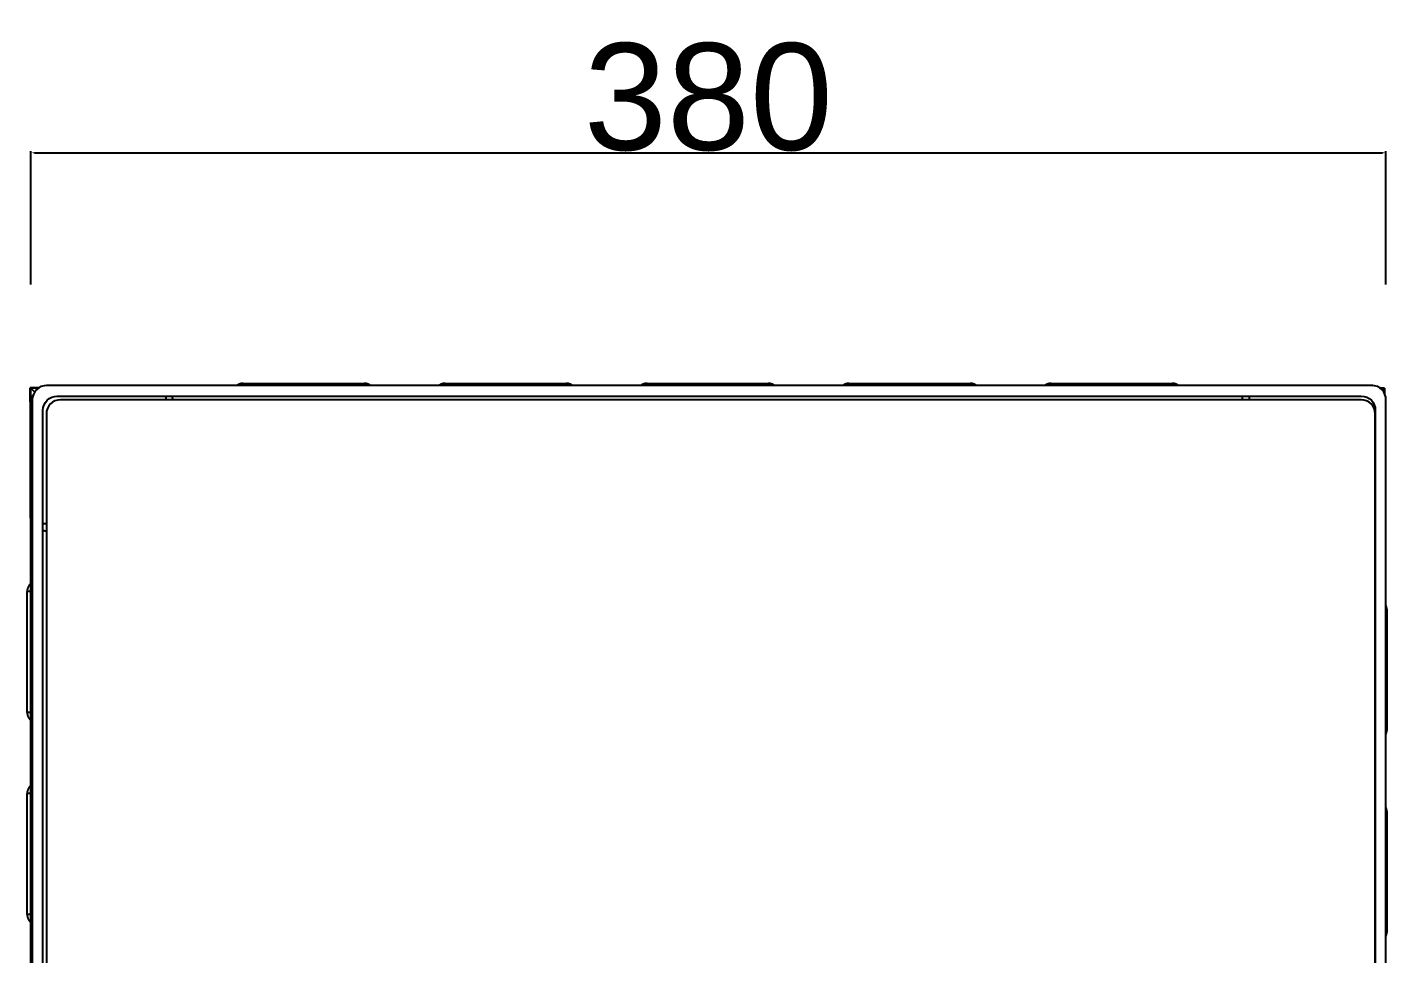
# Model space of a CAD drawing. Header units: millimetres. Extents: x -987 to 2591, y -102 to 2398.
# Drawn here: x 549.5 to 931.1, y 482.7 to 742.8 of the extents above; entities that cross this region are included whole.
import ezdxf

# ---------------------------------------------------------------- set-up
doc = ezdxf.new("R2010")
doc.units = ezdxf.units.MM
doc.header["$MEASUREMENT"] = 0
doc.layers.add('Domyślny', color=7, linetype='Continuous', true_color=0x000000)
doc.layers.add('Utwórz2D linie widoczne', color=7, linetype='Continuous', true_color=0x000000)
doc.styles.add('Arial', font='arial.ttf')
doc.dimstyles.new('Domyślny', dxfattribs={"dimtxt": 30, "dimasz": 1, "dimexe": 0.5, "dimexo": 0.5, "dimgap": 0.25, "dimtad": 1, "dimtoh": 1, "dimdec": 0, "dimzin": 1, "dimdsep": 46, "dimtxsty": 'Arial', "dimcen": 0.5, "dimazin": 0, "dimtfac": 1, "dimtdec": 4, "dimtix": 1, "dimtmove": 1, "dimatfit": 3, "dimfxl": 0, "dimtolj": 1, "dimtzin": 1, "dimarcsym": 0})

# ---------------------------------------------------------------- blocks, each defined once
blk = doc.blocks.new('*D4')
at = {"layer": 'Defpoints', "color": 0}
for p in [(930.89, 707.57), (550.49, 670.11), (930.89, 670.11)]:
    blk.add_point(p, dxfattribs=at)
at = {"layer": 'Domyślny', "color": 0, "lineweight": -2}
for p, q in [((550.49, 670.61), (550.49, 708.07)), ((551.49, 707.57), (929.89, 707.57)), ((930.89, 670.61), (930.89, 708.07))]:
    blk.add_line(p, q, dxfattribs=at)
at = {"layer": 'Domyślny', "color": 0}
for points in [[(551.49, 707.74), (551.49, 707.4), (550.49, 707.57)], [(929.89, 707.4), (929.89, 707.74), (930.89, 707.57)]]:
    blk.add_solid(points, dxfattribs=at)
at = {"layer": 'Domyślny', "color": 0, "insert": (740.69, 723.14), "char_height": 30, "attachment_point": 5, "style": 'Arial'}
blk.add_mtext('\\A1;380', dxfattribs=at)

msp = doc.modelspace()

# ---------------------------------------------------------------- linework, layer by layer
at = {"layer": 'Utwórz2D linie widoczne'}
for p, q in [((550.3, 637.69), (550.3, 641.6)), ((552.74, 641.6), (550.3, 641.6)), ((550.48, 261.5), (550.48, 641.5)), ((551.56, 640.42), (550.48, 641.5)), ((552.6, 641.5), (550.48, 641.5)), ((552.69, 641.57), (552.09, 641.07)), ((553.39, 641.94), (552.69, 641.57)), ((554.19, 642.16), (553.39, 641.94)), ((554.89, 642.24), (554.19, 642.16)), ((926.89, 642.24), (554.89, 642.24)), ((608.38, 642.3), (608.3, 642.24)), ((608.46, 642.36), (608.38, 642.3)), ((608.55, 642.41), (608.46, 642.36)), ((608.64, 642.46), (608.55, 642.41)), ((608.73, 642.51), (608.64, 642.46)), ((608.82, 642.55), (608.73, 642.51)), ((608.91, 642.59), (608.82, 642.55)), ((609, 642.63), (608.91, 642.59)), ((609.09, 642.66), (609, 642.63)), ((609.19, 642.69), (609.09, 642.66)), ((609.29, 642.72), (609.19, 642.69)), ((609.38, 642.75), (609.29, 642.72)), ((609.48, 642.77), (609.38, 642.75)), ((609.58, 642.79), (609.48, 642.77)), ((609.68, 642.8), (609.58, 642.79)), ((609.78, 642.81), (609.68, 642.8)), ((609.88, 642.82), (609.78, 642.81)), ((609.98, 642.83), (609.88, 642.82)), ((610.08, 642.83), (609.98, 642.83)), ((610.08, 642.83), (644.08, 642.83)), ((610.08, 642.24), (610.08, 642.83)), ((644.08, 642.24), (644.08, 642.83)), ((644.18, 642.83), (644.08, 642.83)), ((644.28, 642.82), (644.18, 642.83)), ((644.38, 642.81), (644.28, 642.82)), ((644.48, 642.8), (644.38, 642.81)), ((644.58, 642.79), (644.48, 642.8)), ((644.68, 642.77), (644.58, 642.79)), ((644.78, 642.75), (644.68, 642.77)), ((644.87, 642.72), (644.78, 642.75)), ((644.97, 642.69), (644.87, 642.72)), ((645.07, 642.66), (644.97, 642.69)), ((645.16, 642.63), (645.07, 642.66)), ((645.25, 642.59), (645.16, 642.63)), ((645.34, 642.55), (645.25, 642.59)), ((645.44, 642.51), (645.34, 642.55)), ((645.52, 642.46), (645.44, 642.51)), ((645.61, 642.41), (645.52, 642.46)), ((645.7, 642.36), (645.61, 642.41)), ((645.78, 642.3), (645.7, 642.36)), ((645.86, 642.24), (645.78, 642.3)), ((665.08, 642.3), (665, 642.24)), ((665.16, 642.36), (665.08, 642.3)), ((665.25, 642.41), (665.16, 642.36)), ((665.34, 642.46), (665.25, 642.41)), ((665.43, 642.51), (665.34, 642.46)), ((665.52, 642.55), (665.43, 642.51)), ((665.61, 642.59), (665.52, 642.55)), ((665.7, 642.63), (665.61, 642.59)), ((665.79, 642.66), (665.7, 642.63)), ((665.89, 642.69), (665.79, 642.66)), ((665.99, 642.72), (665.89, 642.69)), ((666.08, 642.75), (665.99, 642.72)), ((666.18, 642.77), (666.08, 642.75)), ((666.28, 642.79), (666.18, 642.77)), ((666.38, 642.8), (666.28, 642.79)), ((666.48, 642.81), (666.38, 642.8)), ((666.58, 642.82), (666.48, 642.81)), ((666.68, 642.83), (666.58, 642.82)), ((666.78, 642.83), (666.68, 642.83)), ((666.78, 642.83), (700.78, 642.83)), ((666.78, 642.24), (666.78, 642.83)), ((700.78, 642.24), (700.78, 642.83)), ((700.88, 642.83), (700.78, 642.83)), ((700.98, 642.82), (700.88, 642.83)), ((701.08, 642.81), (700.98, 642.82)), ((701.18, 642.8), (701.08, 642.81)), ((701.28, 642.79), (701.18, 642.8)), ((701.38, 642.77), (701.28, 642.79)), ((701.48, 642.75), (701.38, 642.77)), ((701.57, 642.72), (701.48, 642.75)), ((701.67, 642.69), (701.57, 642.72)), ((701.77, 642.66), (701.67, 642.69)), ((701.86, 642.63), (701.77, 642.66)), ((701.95, 642.59), (701.86, 642.63)), ((702.04, 642.55), (701.95, 642.59)), ((702.14, 642.51), (702.04, 642.55)), ((702.22, 642.46), (702.14, 642.51)), ((702.31, 642.41), (702.22, 642.46)), ((702.4, 642.36), (702.31, 642.41)), ((702.48, 642.3), (702.4, 642.36)), ((702.56, 642.24), (702.48, 642.3)), ((721.78, 642.3), (721.7, 642.24)), ((721.86, 642.36), (721.78, 642.3)), ((721.95, 642.41), (721.86, 642.36)), ((722.04, 642.46), (721.95, 642.41)), ((722.13, 642.51), (722.04, 642.46)), ((722.22, 642.55), (722.13, 642.51)), ((722.31, 642.59), (722.22, 642.55)), ((722.4, 642.63), (722.31, 642.59)), ((722.49, 642.66), (722.4, 642.63)), ((722.59, 642.69), (722.49, 642.66)), ((722.69, 642.72), (722.59, 642.69)), ((722.78, 642.75), (722.69, 642.72)), ((722.88, 642.77), (722.78, 642.75)), ((722.98, 642.79), (722.88, 642.77)), ((723.08, 642.8), (722.98, 642.79)), ((723.18, 642.81), (723.08, 642.8)), ((723.28, 642.82), (723.18, 642.81)), ((723.38, 642.83), (723.28, 642.82)), ((723.48, 642.83), (723.38, 642.83)), ((723.48, 642.83), (757.48, 642.83)), ((723.48, 642.24), (723.48, 642.83)), ((757.48, 642.24), (757.48, 642.83)), ((757.58, 642.83), (757.48, 642.83)), ((757.68, 642.82), (757.58, 642.83)), ((757.78, 642.81), (757.68, 642.82)), ((757.88, 642.8), (757.78, 642.81)), ((757.98, 642.79), (757.88, 642.8)), ((758.08, 642.77), (757.98, 642.79)), ((758.18, 642.75), (758.08, 642.77)), ((758.27, 642.72), (758.18, 642.75)), ((758.37, 642.69), (758.27, 642.72)), ((758.47, 642.66), (758.37, 642.69)), ((758.56, 642.63), (758.47, 642.66)), ((758.65, 642.59), (758.56, 642.63)), ((758.74, 642.55), (758.65, 642.59)), ((758.84, 642.51), (758.74, 642.55)), ((758.92, 642.46), (758.84, 642.51)), ((759.01, 642.41), (758.92, 642.46)), ((759.1, 642.36), (759.01, 642.41)), ((759.18, 642.3), (759.1, 642.36)), ((759.26, 642.24), (759.18, 642.3)), ((778.48, 642.3), (778.4, 642.24)), ((778.56, 642.36), (778.48, 642.3)), ((778.65, 642.41), (778.56, 642.36)), ((778.74, 642.46), (778.65, 642.41)), ((778.83, 642.51), (778.74, 642.46)), ((778.92, 642.55), (778.83, 642.51)), ((779.01, 642.59), (778.92, 642.55)), ((779.1, 642.63), (779.01, 642.59)), ((779.19, 642.66), (779.1, 642.63)), ((779.29, 642.69), (779.19, 642.66)), ((779.39, 642.72), (779.29, 642.69)), ((779.48, 642.75), (779.39, 642.72)), ((779.58, 642.77), (779.48, 642.75)), ((779.68, 642.79), (779.58, 642.77)), ((779.78, 642.8), (779.68, 642.79)), ((779.88, 642.81), (779.78, 642.8)), ((779.98, 642.82), (779.88, 642.81)), ((780.08, 642.83), (779.98, 642.82)), ((780.18, 642.83), (780.08, 642.83)), ((780.18, 642.83), (814.18, 642.83)), ((780.18, 642.24), (780.18, 642.83)), ((814.18, 642.24), (814.18, 642.83)), ((814.28, 642.83), (814.18, 642.83)), ((814.38, 642.82), (814.28, 642.83)), ((814.48, 642.81), (814.38, 642.82)), ((814.58, 642.8), (814.48, 642.81)), ((814.68, 642.79), (814.58, 642.8)), ((814.78, 642.77), (814.68, 642.79)), ((814.88, 642.75), (814.78, 642.77)), ((814.97, 642.72), (814.88, 642.75)), ((815.07, 642.69), (814.97, 642.72)), ((815.17, 642.66), (815.07, 642.69)), ((815.26, 642.63), (815.17, 642.66)), ((815.35, 642.59), (815.26, 642.63)), ((815.44, 642.55), (815.35, 642.59)), ((815.54, 642.51), (815.44, 642.55)), ((815.62, 642.46), (815.54, 642.51)), ((815.71, 642.41), (815.62, 642.46)), ((815.8, 642.36), (815.71, 642.41)), ((815.88, 642.3), (815.8, 642.36)), ((815.96, 642.24), (815.88, 642.3)), ((835.18, 642.3), (835.1, 642.24)), ((835.26, 642.36), (835.18, 642.3)), ((835.35, 642.41), (835.26, 642.36)), ((835.44, 642.46), (835.35, 642.41)), ((835.53, 642.51), (835.44, 642.46)), ((835.62, 642.55), (835.53, 642.51)), ((835.71, 642.59), (835.62, 642.55)), ((835.8, 642.63), (835.71, 642.59)), ((835.89, 642.66), (835.8, 642.63)), ((835.99, 642.69), (835.89, 642.66)), ((836.09, 642.72), (835.99, 642.69)), ((836.18, 642.75), (836.09, 642.72)), ((836.28, 642.77), (836.18, 642.75)), ((836.38, 642.79), (836.28, 642.77)), ((836.48, 642.8), (836.38, 642.79)), ((836.58, 642.81), (836.48, 642.8)), ((836.68, 642.82), (836.58, 642.81)), ((836.78, 642.83), (836.68, 642.82)), ((836.88, 642.83), (836.78, 642.83)), ((836.88, 642.83), (870.88, 642.83)), ((836.88, 642.24), (836.88, 642.83)), ((870.88, 642.24), (870.88, 642.83)), ((870.98, 642.83), (870.88, 642.83)), ((871.08, 642.82), (870.98, 642.83)), ((871.18, 642.81), (871.08, 642.82)), ((871.28, 642.8), (871.18, 642.81)), ((871.38, 642.79), (871.28, 642.8)), ((871.48, 642.77), (871.38, 642.79)), ((871.58, 642.75), (871.48, 642.77)), ((871.67, 642.72), (871.58, 642.75)), ((871.77, 642.69), (871.67, 642.72)), ((871.87, 642.66), (871.77, 642.69)), ((871.96, 642.63), (871.87, 642.66)), ((872.05, 642.59), (871.96, 642.63)), ((872.14, 642.55), (872.05, 642.59)), ((872.24, 642.51), (872.14, 642.55)), ((872.32, 642.46), (872.24, 642.51)), ((872.41, 642.41), (872.32, 642.46)), ((872.5, 642.36), (872.41, 642.41)), ((872.58, 642.3), (872.5, 642.36)), ((872.66, 642.24), (872.58, 642.3)), ((894.03, 642.26), (893.92, 642.24)), ((894.15, 642.27), (894.03, 642.26)), ((894.26, 642.28), (894.15, 642.27)), ((894.37, 642.28), (894.26, 642.28)), ((894.49, 642.28), (894.37, 642.28)), ((926.49, 642.28), (894.49, 642.28)), ((926.62, 642.28), (926.49, 642.28)), ((926.75, 642.27), (926.62, 642.28)), ((926.88, 642.26), (926.75, 642.27)), ((927.02, 642.25), (926.88, 642.26)), ((927.69, 642.16), (926.89, 642.24)), ((927.15, 642.23), (927.02, 642.25)), ((927.28, 642.2), (927.15, 642.23)), ((928.49, 641.94), (927.69, 642.16)), ((929.19, 641.57), (928.49, 641.94)), ((929.79, 641.07), (929.19, 641.57)), ((930.49, 641.5), (929.27, 641.5)), ((929.27, 641.5), (930.29, 641.5)), ((929.91, 640.92), (930.49, 641.5)), ((930.29, 641.5), (930.29, 641.5)), ((930.49, 641.5), (930.49, 640.01)), ((550.31, 637.87), (550.3, 637.74)), ((550.3, 637.74), (550.3, 637.6)), ((550.3, 637.6), (550.3, 605.6)), ((550.32, 638.01), (550.31, 637.87)), ((550.34, 638.14), (550.32, 638.01)), ((550.36, 638.28), (550.34, 638.14)), ((550.38, 638.41), (550.36, 638.28)), ((550.41, 638.54), (550.38, 638.41)), ((550.45, 638.67), (550.41, 638.54)), ((550.48, 638.8), (550.45, 638.67)), ((550.5, 637.77), (550.49, 637.63)), ((550.49, 637.63), (550.49, 637.5)), ((550.49, 637.5), (550.49, 605.5)), ((550.51, 637.9), (550.5, 637.77)), ((550.52, 638.03), (550.51, 637.9)), ((550.54, 638.16), (550.52, 638.03)), ((550.57, 638.29), (550.54, 638.16)), ((550.59, 638.42), (550.57, 638.29)), ((550.63, 638.55), (550.59, 638.42)), ((550.66, 638.68), (550.63, 638.55)), ((550.71, 638.81), (550.66, 638.68)), ((550.75, 638.93), (550.71, 638.81)), ((550.8, 639.06), (550.75, 638.93)), ((550.79, 639.03), (550.78, 639)), ((550.8, 639.06), (550.79, 639.03)), ((550.86, 639.18), (550.8, 639.06)), ((550.91, 639.3), (550.86, 639.18)), ((550.99, 639.02), (550.89, 638.24)), ((550.89, 638.24), (550.89, 266.24)), ((550.97, 639.42), (550.91, 639.3)), ((551.04, 639.53), (550.97, 639.42)), ((551.19, 639.77), (550.99, 639.02)), ((551.11, 639.65), (551.04, 639.53)), ((551.18, 639.76), (551.11, 639.65)), ((551.59, 640.46), (551.19, 639.77)), ((552.09, 641.07), (551.59, 640.46)), ((554.18, 636.81), (554.58, 637.49)), ((554.58, 637.49), (555.07, 638.09)), ((555.07, 638.09), (555.66, 638.58)), ((555.66, 638.58), (556.35, 638.95)), ((556.57, 637.58), (555.98, 637.09)), ((556.35, 638.95), (557.14, 639.16)), ((557.25, 637.94), (556.57, 637.58)), ((557.14, 639.16), (557.82, 639.24)), ((558.04, 638.17), (557.25, 637.94)), ((557.82, 639.24), (923.95, 639.24)), ((558.82, 638.24), (558.04, 638.17)), ((923.97, 638.24), (558.82, 638.24)), ((588.18, 639.22), (588.16, 639.24)), ((588.21, 639.19), (588.18, 639.22)), ((588.23, 639.17), (588.21, 639.19)), ((588.25, 639.14), (588.23, 639.17)), ((588.28, 639.11), (588.25, 639.14)), ((588.3, 639.09), (588.28, 639.11)), ((588.32, 639.06), (588.3, 639.09)), ((588.34, 639.03), (588.32, 639.06)), ((588.35, 639), (588.34, 639.03)), ((588.37, 638.97), (588.35, 639)), ((588.39, 638.94), (588.37, 638.97)), ((588.4, 638.91), (588.39, 638.94)), ((588.41, 638.87), (588.4, 638.91)), ((588.43, 638.84), (588.41, 638.87)), ((588.44, 638.81), (588.43, 638.84)), ((588.45, 638.78), (588.44, 638.81)), ((588.46, 638.74), (588.45, 638.78)), ((588.46, 638.71), (588.46, 638.74)), ((588.47, 638.67), (588.46, 638.71)), ((588.48, 638.64), (588.47, 638.67)), ((588.48, 638.61), (588.48, 638.64)), ((588.48, 638.57), (588.48, 638.61)), ((588.49, 638.54), (588.48, 638.57)), ((588.49, 638.5), (588.49, 638.54)), ((588.49, 638.24), (588.49, 638.5)), ((590.14, 639.12), (590.09, 639.24)), ((590.19, 639), (590.14, 639.12)), ((590.24, 638.88), (590.19, 639)), ((590.29, 638.75), (590.24, 638.88)), ((590.32, 638.63), (590.29, 638.75)), ((590.36, 638.5), (590.32, 638.63)), ((590.39, 638.37), (590.36, 638.5)), ((590.42, 638.24), (590.39, 638.37)), ((890.5, 638.56), (890.49, 638.42)), ((890.49, 638.42), (890.49, 638.28)), ((890.49, 638.28), (890.49, 638.24)), ((890.51, 638.7), (890.5, 638.56)), ((890.52, 638.83), (890.51, 638.7)), ((890.55, 638.97), (890.52, 638.83)), ((890.57, 639.11), (890.55, 638.97)), ((890.6, 639.24), (890.57, 639.11)), ((892.49, 639.24), (892.49, 638.24)), ((923.95, 639.24), (924.74, 639.16)), ((924.66, 638.17), (923.97, 638.24)), ((925.44, 637.94), (924.66, 638.17)), ((924.74, 639.16), (925.52, 638.95)), ((926.13, 637.58), (925.44, 637.94)), ((925.52, 638.95), (926.21, 638.58)), ((926.72, 637.09), (926.13, 637.58)), ((926.21, 638.58), (926.8, 638.09)), ((926.8, 638.09), (927.3, 637.49)), ((927.3, 637.49), (927.59, 636.81)), ((930.29, 640.46), (929.79, 641.07)), ((930.59, 639.77), (930.29, 640.46)), ((930.89, 639.02), (930.59, 639.77)), ((930.89, 265.46), (930.89, 639.02)), ((553.89, 635.31), (553.98, 636.07)), ((553.89, 269.18), (553.89, 635.31)), ((553.98, 636.07), (554.18, 636.81)), ((555.19, 635.82), (554.9, 635.08)), ((554.9, 635.08), (554.9, 347.24)), ((555.49, 636.5), (555.19, 635.82)), ((555.98, 637.09), (555.49, 636.5)), ((927.21, 636.5), (926.72, 637.09)), ((927.6, 635.82), (927.21, 636.5)), ((927.59, 636.81), (927.89, 636.07)), ((927.8, 635.08), (927.6, 635.82)), ((927.9, 634.32), (927.8, 635.08)), ((927.89, 636.07), (927.89, 268.41)), ((927.9, 347.24), (927.9, 634.32)), ((550.3, 605.6), (550.3, 605.47)), ((550.3, 605.47), (550.31, 605.33)), ((550.31, 605.33), (550.32, 605.2)), ((550.32, 605.2), (550.34, 605.06)), ((550.34, 605.06), (550.36, 604.93)), ((550.36, 604.93), (550.38, 604.8)), ((550.38, 604.8), (550.41, 604.66)), ((550.41, 604.66), (550.45, 604.53)), ((550.45, 604.53), (550.48, 604.4)), ((550.49, 605.5), (550.49, 605.36)), ((550.49, 605.41), (550.49, 265.5)), ((550.49, 605.36), (550.5, 605.22)), ((550.5, 605.22), (550.51, 605.09)), ((550.51, 605.09), (550.53, 604.95)), ((550.53, 604.95), (550.55, 604.81)), ((550.55, 604.81), (550.57, 604.67)), ((550.57, 604.67), (550.6, 604.54)), ((550.6, 604.54), (550.64, 604.4)), ((550.64, 604.4), (550.68, 604.27)), ((550.68, 604.27), (550.73, 604.14)), ((550.73, 604.14), (550.77, 604.01)), ((550.77, 604.01), (550.83, 603.88)), ((550.83, 603.88), (550.89, 603.76)), ((553.89, 603.5), (554.9, 603.5)), ((553.89, 601.55), (554.01, 601.53)), ((554.01, 601.53), (554.13, 601.52)), ((554.13, 601.52), (554.25, 601.51)), ((554.25, 601.51), (554.37, 601.5)), ((554.37, 601.5), (554.49, 601.5)), ((554.49, 601.5), (554.9, 601.5)), ((549.47, 584.67), (549.46, 584.57)), ((549.46, 584.57), (549.46, 584.47)), ((549.46, 550.47), (549.46, 584.47)), ((550.48, 584.47), (549.46, 584.47)), ((549.48, 584.78), (549.47, 584.67)), ((549.49, 584.88), (549.48, 584.78)), ((549.5, 584.98), (549.49, 584.88)), ((549.52, 585.08), (549.5, 584.98)), ((549.55, 585.18), (549.52, 585.08)), ((549.57, 585.28), (549.55, 585.18)), ((549.6, 585.37), (549.57, 585.28)), ((549.63, 585.47), (549.6, 585.37)), ((549.67, 585.57), (549.63, 585.47)), ((549.71, 585.66), (549.67, 585.57)), ((549.75, 585.75), (549.71, 585.66)), ((549.8, 585.85), (549.75, 585.75)), ((549.84, 585.94), (549.8, 585.85)), ((549.9, 586.02), (549.84, 585.94)), ((549.95, 586.11), (549.9, 586.02)), ((550.01, 586.2), (549.95, 586.11)), ((550.07, 586.28), (550.01, 586.2)), ((550.13, 586.36), (550.07, 586.28)), ((550.2, 586.44), (550.13, 586.36)), ((550.26, 586.51), (550.2, 586.44)), ((550.34, 586.59), (550.26, 586.51)), ((550.41, 586.66), (550.34, 586.59)), ((550.48, 586.73), (550.41, 586.66)), ((930.92, 580.51), (930.89, 580.61)), ((930.96, 580.42), (930.92, 580.51)), ((930.99, 580.32), (930.96, 580.42)), ((931.02, 580.23), (930.99, 580.32)), ((931.04, 580.13), (931.02, 580.23)), ((931.07, 580.03), (931.04, 580.13)), ((930.89, 579.43), (931.13, 579.43)), ((931.08, 579.93), (931.07, 580.03)), ((931.1, 579.83), (931.08, 579.93)), ((931.11, 579.73), (931.1, 579.83)), ((931.12, 579.63), (931.11, 579.73)), ((931.12, 579.53), (931.12, 579.63)), ((931.13, 579.43), (931.12, 579.53)), ((931.13, 579.43), (931.13, 545.43)), ((549.46, 550.47), (549.46, 550.37)), ((550.48, 550.47), (549.46, 550.47)), ((549.46, 550.37), (549.47, 550.27)), ((549.47, 550.27), (549.48, 550.16)), ((549.48, 550.16), (549.49, 550.06)), ((549.49, 550.06), (549.5, 549.96)), ((549.5, 549.96), (549.52, 549.86)), ((549.52, 549.86), (549.55, 549.76)), ((549.55, 549.76), (549.57, 549.66)), ((549.57, 549.66), (549.6, 549.56)), ((549.6, 549.56), (549.63, 549.47)), ((549.63, 549.47), (549.67, 549.37)), ((549.67, 549.37), (549.71, 549.28)), ((549.71, 549.28), (549.75, 549.18)), ((549.75, 549.18), (549.8, 549.09)), ((549.8, 549.09), (549.84, 549)), ((549.84, 549), (549.9, 548.91)), ((549.9, 548.91), (549.95, 548.83)), ((549.95, 548.83), (550.01, 548.74)), ((550.01, 548.74), (550.07, 548.66)), ((550.07, 548.66), (550.13, 548.58)), ((550.13, 548.58), (550.2, 548.5)), ((550.2, 548.5), (550.26, 548.43)), ((550.26, 548.43), (550.34, 548.35)), ((550.34, 548.35), (550.41, 548.28)), ((550.41, 548.28), (550.48, 548.21)), ((930.89, 545.43), (931.13, 545.43)), ((930.89, 544.26), (930.92, 544.35)), ((930.92, 544.35), (930.96, 544.45)), ((930.96, 544.45), (930.99, 544.54)), ((930.99, 544.54), (931.02, 544.64)), ((931.02, 544.64), (931.04, 544.74)), ((931.04, 544.74), (931.07, 544.83)), ((931.07, 544.83), (931.08, 544.93)), ((931.08, 544.93), (931.1, 545.03)), ((931.1, 545.03), (931.11, 545.13)), ((931.11, 545.13), (931.12, 545.23)), ((931.12, 545.33), (931.13, 545.43)), ((931.12, 545.23), (931.12, 545.33)), ((549.47, 527.97), (549.46, 527.87)), ((549.46, 527.87), (549.46, 527.77)), ((549.46, 493.77), (549.46, 527.77)), ((550.48, 527.77), (549.46, 527.77)), ((549.48, 528.08), (549.47, 527.97)), ((549.49, 528.18), (549.48, 528.08)), ((549.5, 528.28), (549.49, 528.18)), ((549.52, 528.38), (549.5, 528.28)), ((549.55, 528.48), (549.52, 528.38)), ((549.57, 528.58), (549.55, 528.48)), ((549.6, 528.67), (549.57, 528.58)), ((549.63, 528.77), (549.6, 528.67)), ((549.67, 528.87), (549.63, 528.77)), ((549.71, 528.96), (549.67, 528.87)), ((549.75, 529.05), (549.71, 528.96)), ((549.8, 529.15), (549.75, 529.05)), ((549.84, 529.24), (549.8, 529.15)), ((549.9, 529.32), (549.84, 529.24)), ((549.95, 529.41), (549.9, 529.32)), ((550.01, 529.5), (549.95, 529.41)), ((550.07, 529.58), (550.01, 529.5)), ((550.13, 529.66), (550.07, 529.58)), ((550.2, 529.74), (550.13, 529.66)), ((550.26, 529.81), (550.2, 529.74)), ((550.34, 529.89), (550.26, 529.81)), ((550.41, 529.96), (550.34, 529.89)), ((550.48, 530.03), (550.41, 529.96)), ((930.92, 523.81), (930.89, 523.91)), ((930.96, 523.72), (930.92, 523.81)), ((930.99, 523.62), (930.96, 523.72)), ((931.02, 523.53), (930.99, 523.62)), ((931.04, 523.43), (931.02, 523.53)), ((931.07, 523.33), (931.04, 523.43)), ((931.08, 523.23), (931.07, 523.33)), ((931.1, 523.13), (931.08, 523.23)), ((931.11, 523.03), (931.1, 523.13)), ((931.12, 522.93), (931.11, 523.03)), ((931.12, 522.83), (931.12, 522.93)), ((930.89, 522.73), (931.13, 522.73)), ((931.13, 522.73), (931.12, 522.83)), ((931.13, 522.73), (931.13, 488.73)), ((549.46, 493.77), (549.46, 493.67)), ((550.48, 493.77), (549.46, 493.77)), ((549.46, 493.67), (549.47, 493.57)), ((549.47, 493.57), (549.48, 493.46)), ((549.48, 493.46), (549.49, 493.36)), ((549.49, 493.36), (549.5, 493.26)), ((549.5, 493.26), (549.52, 493.16)), ((549.52, 493.16), (549.55, 493.06)), ((549.55, 493.06), (549.57, 492.96)), ((549.57, 492.96), (549.6, 492.86)), ((549.6, 492.86), (549.63, 492.77)), ((549.63, 492.77), (549.67, 492.67)), ((549.67, 492.67), (549.71, 492.58)), ((549.71, 492.58), (549.75, 492.48)), ((549.75, 492.48), (549.8, 492.39)), ((549.8, 492.39), (549.84, 492.3)), ((549.84, 492.3), (549.9, 492.21)), ((549.9, 492.21), (549.95, 492.13)), ((549.95, 492.13), (550.01, 492.04)), ((550.01, 492.04), (550.07, 491.96)), ((550.07, 491.96), (550.13, 491.88)), ((550.13, 491.88), (550.2, 491.8)), ((550.2, 491.8), (550.26, 491.73)), ((550.26, 491.73), (550.34, 491.65)), ((550.34, 491.65), (550.41, 491.58)), ((550.41, 491.58), (550.48, 491.51)), ((930.89, 488.73), (931.13, 488.73)), ((931.11, 488.43), (931.12, 488.53)), ((931.12, 488.63), (931.13, 488.73)), ((931.12, 488.53), (931.12, 488.63)), ((930.89, 487.56), (930.92, 487.65)), ((930.92, 487.65), (930.96, 487.75)), ((930.96, 487.75), (930.99, 487.84)), ((930.99, 487.84), (931.02, 487.94)), ((931.02, 487.94), (931.04, 488.04)), ((931.04, 488.04), (931.07, 488.13)), ((931.07, 488.13), (931.08, 488.23)), ((931.08, 488.23), (931.1, 488.33)), ((931.1, 488.33), (931.11, 488.43))]:
    msp.add_line(p, q, dxfattribs=at)

# ---------------------------------------------------------------- dimensions: what is measured, and where the dimension line sits
at = {"layer": 'Domyślny'}
dim = msp.add_aligned_dim(p1=(550.49, 670.11), p2=(930.89, 670.11), distance=37.47, dimstyle='Domyślny', dxfattribs=at)
dim.commit()
dim.dimension.update_dxf_attribs({"geometry": '*D4', "text_midpoint": (740.69, 723.14)})

doc.saveas('drawing.dxf')
